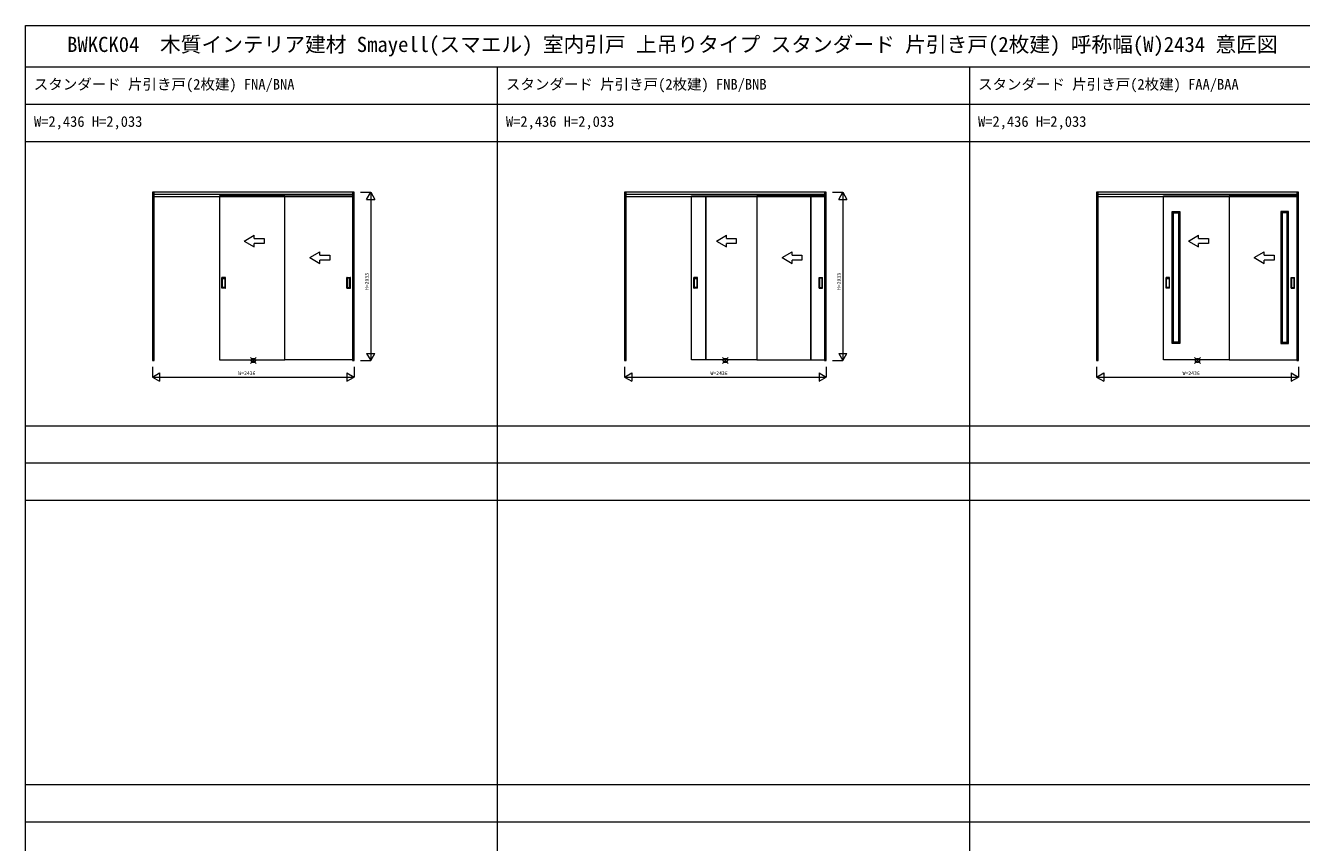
# Model space of a CAD drawing. Units: millimetres, scale not verified. Extents: x -14341 to 14341, y -10000 to 10000.
# Drawn here: x -14341 to 1065, y 130 to 10000 of the extents above; entities that cross this region are included whole.
import ezdxf
from ezdxf.enums import TextEntityAlignment as Align

# ---------------------------------------------------------------- set-up
doc = ezdxf.new("R2010")
doc.units = ezdxf.units.MM
doc.header["$LTSCALE"] = 50
doc.layers.add('0-0_0', color=7, linetype='Continuous')
for name, color, linetype, lineweight in [('0-1_YKK_F1', 7, 'Continuous', 18), ('0-2_YKK_A1', 4, 'Continuous', 18), ('0-3_YKK_N1', 2, 'Continuous', 18), ('0-6_YKK_IN', 1, 'Continuous', 18)]:
    doc.layers.add(name, color=color, linetype=linetype, lineweight=lineweight)
doc.styles.add('ＭＳ ゴシック', font='')
doc.styles.get('ＭＳ ゴシック').set_extended_font_data('MS Gothic')

msp = doc.modelspace()

# ---------------------------------------------------------------- linework, layer by layer
at = {"layer": '0-1_YKK_F1'}
for p, q in [((-14340.51, 10000), (14340.51, 10000)), ((-14340.51, -10000), (-14340.51, 10000)), ((-14340.51, 9500), (14159.49, 9500)), ((-8640.51, -10000), (-8640.51, 9500)), ((-2940.51, -10000), (-2940.51, 9500)), ((-14340.51, 9050), (14159.49, 9050)), ((-14340.51, 8600), (14159.49, 8600)), ((-14340.51, 5165), (14159.49, 5165)), ((-14340.51, 4715), (14159.49, 4715)), ((-14340.51, 4265), (14159.49, 4265)), ((-14340.51, 830), (14159.49, 830)), ((-14340.51, 380), (14159.49, 380))]:
    msp.add_line(p, q, dxfattribs=at)
at = {"layer": '0-2_YKK_A1'}
for p, q in [((-12788.51, 7961.5), (-10392.51, 7961.5)), ((-12788.51, 7934.5), (-10392.51, 7934.5)), ((-10396.51, 7985.5), (-12784.51, 7985.5)), ((-11209.01, 5961.5), (-11209.01, 7941.5)), ((-10392.51, 7985.5), (-10392.51, 5952.5)), ((-7088.51, 7961.5), (-4692.51, 7961.5)), ((-7088.51, 7934.5), (-4692.51, 7934.5)), ((-4696.51, 7985.5), (-7084.51, 7985.5)), ((-6299.01, 7941.5), (-5509.01, 7941.5)), ((-6299.01, 5961.5), (-6299.01, 7941.5)), ((-6131.01, 7941.5), (-6131.01, 5961.5)), ((-6127.01, 7941.5), (-6127.01, 5961.5)), ((-4861.01, 7941.5), (-4861.01, 5961.5)), ((-4857.01, 7941.5), (-4857.01, 5961.5)), ((-4692.51, 7985.5), (-4692.51, 5952.5)), ((-4689.01, 5961.5), (-4689.01, 7941.5)), ((-1388.51, 7961.5), (1007.49, 7961.5)), ((-1388.51, 7934.5), (1007.49, 7934.5)), ((1003.49, 7985.5), (-1384.51, 7985.5)), ((-599.01, 5961.5), (-599.01, 7941.5)), ((1010.99, 7941.5), (190.99, 7941.5)), ((1007.49, 7985.5), (1007.49, 5952.5)), ((1010.99, 5961.5), (1010.99, 7941.5)), ((-496.51, 7753), (-404.51, 7753)), ((-480.51, 7737), (-496.51, 7753)), ((-480.51, 7737), (-420.51, 7737)), ((-420.51, 7737), (-404.51, 7753)), ((-420.51, 7737), (-420.51, 6173)), ((-404.51, 7753), (-404.51, 6157)), ((816.49, 7753), (816.49, 6157)), ((908.49, 7753), (816.49, 7753)), ((832.49, 7737), (816.49, 7753)), ((832.49, 7737), (832.49, 6173)), ((892.49, 7737), (832.49, 7737)), ((892.49, 7737), (908.49, 7753)), ((-11699.01, 7395.91), (-11579.01, 7465.19)), ((-11699.01, 7395.91), (-11579.01, 7326.63)), ((-11579.01, 7425.91), (-11579.01, 7465.19)), ((-5999.01, 7395.91), (-5879.01, 7465.19)), ((-5999.01, 7395.91), (-5879.01, 7326.63)), ((-5879.01, 7425.91), (-5879.01, 7465.19)), ((-299.01, 7395.91), (-179.01, 7465.19)), ((-299.01, 7395.91), (-179.01, 7326.63)), ((-179.01, 7425.91), (-179.01, 7465.19)), ((-11579.01, 7326.63), (-11579.01, 7365.91)), ((-10906.01, 7195.91), (-10786.01, 7265.19)), ((-10786.01, 7225.91), (-10786.01, 7265.19)), ((-5879.01, 7326.63), (-5879.01, 7365.91)), ((-5206.01, 7195.91), (-5086.01, 7265.19)), ((-5086.01, 7225.91), (-5086.01, 7265.19)), ((-179.01, 7326.63), (-179.01, 7365.91)), ((493.99, 7195.91), (613.99, 7265.19)), ((613.99, 7225.91), (613.99, 7265.19)), ((-10906.01, 7195.91), (-10786.01, 7126.63)), ((-10786.01, 7126.63), (-10786.01, 7165.91)), ((-5206.01, 7195.91), (-5086.01, 7126.63)), ((-5086.01, 7126.63), (-5086.01, 7165.91)), ((493.99, 7195.91), (613.99, 7126.63)), ((613.99, 7126.63), (613.99, 7165.91)), ((-11970.01, 6826.5), (-11970.01, 6954.5)), ((-11929.01, 6955.5), (-11969.01, 6955.5)), ((-11964.01, 6836.5), (-11964.01, 6944.5)), ((-11963.01, 6945.5), (-11935.01, 6945.5)), ((-11934.01, 6944.5), (-11934.01, 6836.5)), ((-11928.01, 6826.5), (-11928.01, 6954.5)), ((-10460.01, 6827), (-10460.01, 6955)), ((-10459.01, 6956), (-10419.01, 6956)), ((-10454.01, 6945), (-10454.01, 6837)), ((-10425.01, 6946), (-10453.01, 6946)), ((-10424.01, 6837), (-10424.01, 6945)), ((-10418.01, 6827), (-10418.01, 6955)), ((-6270.01, 6826.5), (-6270.01, 6954.5)), ((-6229.01, 6955.5), (-6269.01, 6955.5)), ((-6264.01, 6836.5), (-6264.01, 6944.5)), ((-6263.01, 6945.5), (-6235.01, 6945.5)), ((-6234.01, 6944.5), (-6234.01, 6836.5)), ((-6228.01, 6826.5), (-6228.01, 6954.5)), ((-4760.01, 6827), (-4760.01, 6955)), ((-4759.01, 6956), (-4719.01, 6956)), ((-4754.01, 6945), (-4754.01, 6837)), ((-4725.01, 6946), (-4753.01, 6946)), ((-4724.01, 6837), (-4724.01, 6945)), ((-4718.01, 6827), (-4718.01, 6955)), ((-570.01, 6826.5), (-570.01, 6954.5)), ((-529.01, 6955.5), (-569.01, 6955.5)), ((-564.01, 6836.5), (-564.01, 6944.5)), ((-563.01, 6945.5), (-535.01, 6945.5)), ((-534.01, 6944.5), (-534.01, 6836.5)), ((-528.01, 6826.5), (-528.01, 6954.5)), ((939.99, 6827), (939.99, 6955)), ((940.99, 6956), (980.99, 6956)), ((945.99, 6945), (945.99, 6837)), ((974.99, 6946), (946.99, 6946)), ((975.99, 6837), (975.99, 6945)), ((981.99, 6827), (981.99, 6955)), ((-11929.01, 6825.5), (-11969.01, 6825.5)), ((-11935.01, 6835.5), (-11963.01, 6835.5)), ((-10459.01, 6826), (-10419.01, 6826)), ((-10453.01, 6836), (-10425.01, 6836)), ((-6229.01, 6825.5), (-6269.01, 6825.5)), ((-6235.01, 6835.5), (-6263.01, 6835.5)), ((-4759.01, 6826), (-4719.01, 6826)), ((-4753.01, 6836), (-4725.01, 6836)), ((-529.01, 6825.5), (-569.01, 6825.5)), ((-535.01, 6835.5), (-563.01, 6835.5)), ((940.99, 6826), (980.99, 6826)), ((946.99, 6836), (974.99, 6836)), ((-480.51, 6173), (-496.51, 6157)), ((-420.51, 6173), (-404.51, 6157)), ((832.49, 6173), (816.49, 6157)), ((892.49, 6173), (908.49, 6157)), ((-11999.05, 5961.52), (-11209.05, 5961.5)), ((-10389.01, 5961.5), (-11209.01, 5961.5)), ((-5509.01, 5961.5), (-6299.01, 5961.5)), ((-5509.01, 5961.5), (-4689.01, 5961.5)), ((190.99, 5961.5), (-599.01, 5961.5)), ((190.99, 5961.5), (1010.99, 5961.5))]:
    msp.add_line(p, q, dxfattribs=at)
for points in [[(-12808.51, 5952.5), (-12788.51, 5952.5), (-12788.51, 7985.5)], [(-12784.51, 7985.5), (-12808.51, 7985.5), (-12808.51, 5952.5)], [(-11209.01, 7941.5), (-11999.01, 7941.52), (-11999.05, 5961.52)], [(-11209.01, 7941.5), (-10389.01, 7941.5), (-10389.01, 5961.5)], [(-10392.51, 5952.5), (-10372.51, 5952.5), (-10372.51, 7985.5), (-10396.51, 7985.5)], [(-7108.51, 5952.5), (-7088.51, 5952.5), (-7088.51, 7985.5)], [(-7084.51, 7985.5), (-7108.51, 7985.5), (-7108.51, 5952.5)], [(-4689.01, 7941.5), (-5509.01, 7941.5), (-5509.01, 5961.5)], [(-4692.51, 5952.5), (-4672.51, 5952.5), (-4672.51, 7985.5), (-4696.51, 7985.5)], [(-1408.51, 5952.5), (-1388.51, 5952.5), (-1388.51, 7985.5)], [(-1384.51, 7985.5), (-1408.51, 7985.5), (-1408.51, 5952.5)], [(-599.01, 7941.5), (190.99, 7941.5), (190.99, 5961.5)], [(1007.49, 5952.5), (1027.49, 5952.5), (1027.49, 7985.5), (1003.49, 7985.5)], [(-404.51, 6157), (-496.51, 6157), (-496.51, 7753)], [(-420.51, 6173), (-480.51, 6173), (-480.51, 7737)], [(816.49, 6157), (908.49, 6157), (908.49, 7753)], [(832.49, 6173), (892.49, 6173), (892.49, 7737)], [(-11579.01, 7425.91), (-11459.01, 7425.91), (-11459.01, 7365.91), (-11579.01, 7365.91)], [(-5879.01, 7425.91), (-5759.01, 7425.91), (-5759.01, 7365.91), (-5879.01, 7365.91)], [(-179.01, 7425.91), (-59.01, 7425.91), (-59.01, 7365.91), (-179.01, 7365.91)], [(-10786.01, 7225.91), (-10666.01, 7225.91), (-10666.01, 7165.91), (-10786.01, 7165.91)], [(-5086.01, 7225.91), (-4966.01, 7225.91), (-4966.01, 7165.91), (-5086.01, 7165.91)], [(613.99, 7225.91), (733.99, 7225.91), (733.99, 7165.91), (613.99, 7165.91)]]:
    msp.add_lwpolyline(points, dxfattribs=at)
for centre, start, end in [((-11969.01, 6954.5), 90, 180), ((-11963.01, 6944.5), 90, 180), ((-11935.01, 6944.5), 0, 90), ((-11929.01, 6954.5), 0, 90), ((-10459.01, 6955), 90, 180), ((-10453.01, 6945), 90, 180), ((-10425.01, 6945), 360, 90), ((-10419.01, 6955), 0, 90), ((-6269.01, 6954.5), 90, 180), ((-6263.01, 6944.5), 90, 180), ((-6235.01, 6944.5), 0, 90), ((-6229.01, 6954.5), 0, 90), ((-4759.01, 6955), 90, 180), ((-4753.01, 6945), 90, 180), ((-4725.01, 6945), 360, 90), ((-4719.01, 6955), 0, 90), ((-569.01, 6954.5), 90, 180), ((-563.01, 6944.5), 90, 180), ((-535.01, 6944.5), 0, 90), ((-529.01, 6954.5), 0, 90), ((940.99, 6955), 90, 180), ((946.99, 6945), 90, 180), ((974.99, 6945), 360, 90), ((980.99, 6955), 0, 90), ((-11969.01, 6826.5), 180, 270), ((-11963.01, 6836.5), 180, 270), ((-11935.01, 6836.5), 270, 0), ((-11929.01, 6826.5), 270, 0), ((-10459.01, 6827), 180, 270), ((-10453.01, 6837), 180, 270), ((-10425.01, 6837), 270, 360), ((-10419.01, 6827), 270, 0), ((-6269.01, 6826.5), 180, 270), ((-6263.01, 6836.5), 180, 270), ((-6235.01, 6836.5), 270, 0), ((-6229.01, 6826.5), 270, 0), ((-4759.01, 6827), 180, 270), ((-4753.01, 6837), 180, 270), ((-4725.01, 6837), 270, 360), ((-4719.01, 6827), 270, 0), ((-569.01, 6826.5), 180, 270), ((-563.01, 6836.5), 180, 270), ((-535.01, 6836.5), 270, 0), ((-529.01, 6826.5), 270, 0), ((940.99, 6827), 180, 270), ((946.99, 6837), 180, 270), ((974.99, 6837), 270, 360), ((980.99, 6827), 270, 0)]:
    msp.add_arc(centre, 1, start, end, dxfattribs=at)
at = {"layer": '0-3_YKK_N1'}
for p, q in [((-10297.51, 7985.5), (-10172.51, 7985.5)), ((-10222.51, 7898.9), (-10122.51, 7898.9)), ((-10172.51, 7985.5), (-10172.51, 5952.5)), ((-4597.51, 7985.5), (-4472.51, 7985.5)), ((-4522.51, 7898.9), (-4422.51, 7898.9)), ((-4472.51, 7985.5), (-4472.51, 5952.5)), ((-10222.51, 6039.1), (-10122.51, 6039.1)), ((-4522.51, 6039.1), (-4422.51, 6039.1)), ((-10372.51, 5877.5), (-10372.51, 5752.5)), ((-10297.51, 5952.5), (-10172.51, 5952.5)), ((-4672.51, 5877.5), (-4672.51, 5752.5)), ((-4597.51, 5952.5), (-4472.51, 5952.5)), ((1027.49, 5877.5), (1027.49, 5752.5)), ((-12808.51, 5752.5), (-12721.91, 5802.5)), ((-12808.51, 5752.5), (-12721.91, 5702.5)), ((-12721.91, 5802.5), (-12721.91, 5702.5)), ((-10459.11, 5802.5), (-10372.51, 5752.5)), ((-7108.51, 5752.5), (-7021.91, 5802.5)), ((-7108.51, 5752.5), (-7021.91, 5702.5)), ((-7021.91, 5802.5), (-7021.91, 5702.5)), ((-4759.11, 5802.5), (-4672.51, 5752.5)), ((-1408.51, 5752.5), (-1321.91, 5802.5)), ((-1408.51, 5752.5), (-1321.91, 5702.5)), ((-1321.91, 5802.5), (-1321.91, 5702.5)), ((940.89, 5802.5), (1027.49, 5752.5))]:
    msp.add_line(p, q, dxfattribs=at)
for points in [[(-10222.51, 7898.9), (-10172.51, 7985.5), (-10122.51, 7898.9)], [(-4522.51, 7898.9), (-4472.51, 7985.5), (-4422.51, 7898.9)], [(-10222.51, 6039.1), (-10172.51, 5952.5), (-10122.51, 6039.1)], [(-4522.51, 6039.1), (-4472.51, 5952.5), (-4422.51, 6039.1)], [(-12808.51, 5877.5), (-12808.51, 5752.5), (-10372.51, 5752.5)], [(-7108.51, 5877.5), (-7108.51, 5752.5), (-4672.51, 5752.5)], [(-1408.51, 5877.5), (-1408.51, 5752.5), (1027.49, 5752.5)], [(-10459.11, 5802.5), (-10459.11, 5702.5), (-10372.51, 5752.5)], [(-4759.11, 5802.5), (-4759.11, 5702.5), (-4672.51, 5752.5)], [(940.89, 5802.5), (940.89, 5702.5), (1027.49, 5752.5)]]:
    msp.add_lwpolyline(points, dxfattribs=at)
at = {"layer": '0-6_YKK_IN'}
for p, q in [((-11625.86, 5917.14), (-11555.15, 5987.86)), ((-11625.86, 5987.86), (-11555.15, 5917.14)), ((-5925.86, 5917.14), (-5855.15, 5987.86)), ((-5925.86, 5987.86), (-5855.15, 5917.14)), ((-225.86, 5917.14), (-155.15, 5987.86)), ((-225.86, 5987.86), (-155.15, 5917.14))]:
    msp.add_line(p, q, dxfattribs=at)
for centre in [(-11590.51, 5952.5), (-5890.51, 5952.5), (-190.51, 5952.5)]:
    msp.add_circle(centre, 25, dxfattribs=at)

# ---------------------------------------------------------------- texts
at = {"layer": '0-0_0', "style": 'ＭＳ ゴシック'}
for s, height, p in [('BWKCK04  木質インテリア建材 Smayell(スマエル) 室内引戸 上吊りタイプ スタンダード 片引き戸(2枚建) 呼称幅(W)2434 意匠図', 183.3, (-13838.51, 9625)), ('スタンダード 片引き戸(2枚建) FNA/BNA', 128.3, (-14240.51, 9187.5)), ('スタンダード 片引き戸(2枚建) FNB/BNB', 128.3, (-8540.51, 9187.5)), ('スタンダード 片引き戸(2枚建) FAA/BAA', 128.3, (-2840.51, 9187.5)), ('W=2,436 H=2,033', 128.3, (-14238.51, 8737.5)), ('W=2,436 H=2,033', 128.3, (-8540.51, 8737.5)), ('W=2,436 H=2,033', 128.3, (-2840.51, 8737.5))]:
    msp.add_text(s, height=height, dxfattribs=at).set_placement(p, align=Align.BOTTOM_LEFT)
at = {"layer": '0-3_YKK_N1', "color": 7, "style": 'ＭＳ ゴシック'}
for p in [(-10184.51, 6804), (-4484.51, 6804)]:
    msp.add_text('H=2033', height=43.99, rotation=90, dxfattribs=at).set_placement(p, align=Align.BOTTOM_LEFT)
for p in [(-11770.51, 5764.5), (-6070.51, 5764.5), (-370.51, 5764.5)]:
    msp.add_text('W=2436', height=43.99, dxfattribs=at).set_placement(p, align=Align.BOTTOM_LEFT)

doc.saveas('drawing.dxf')
